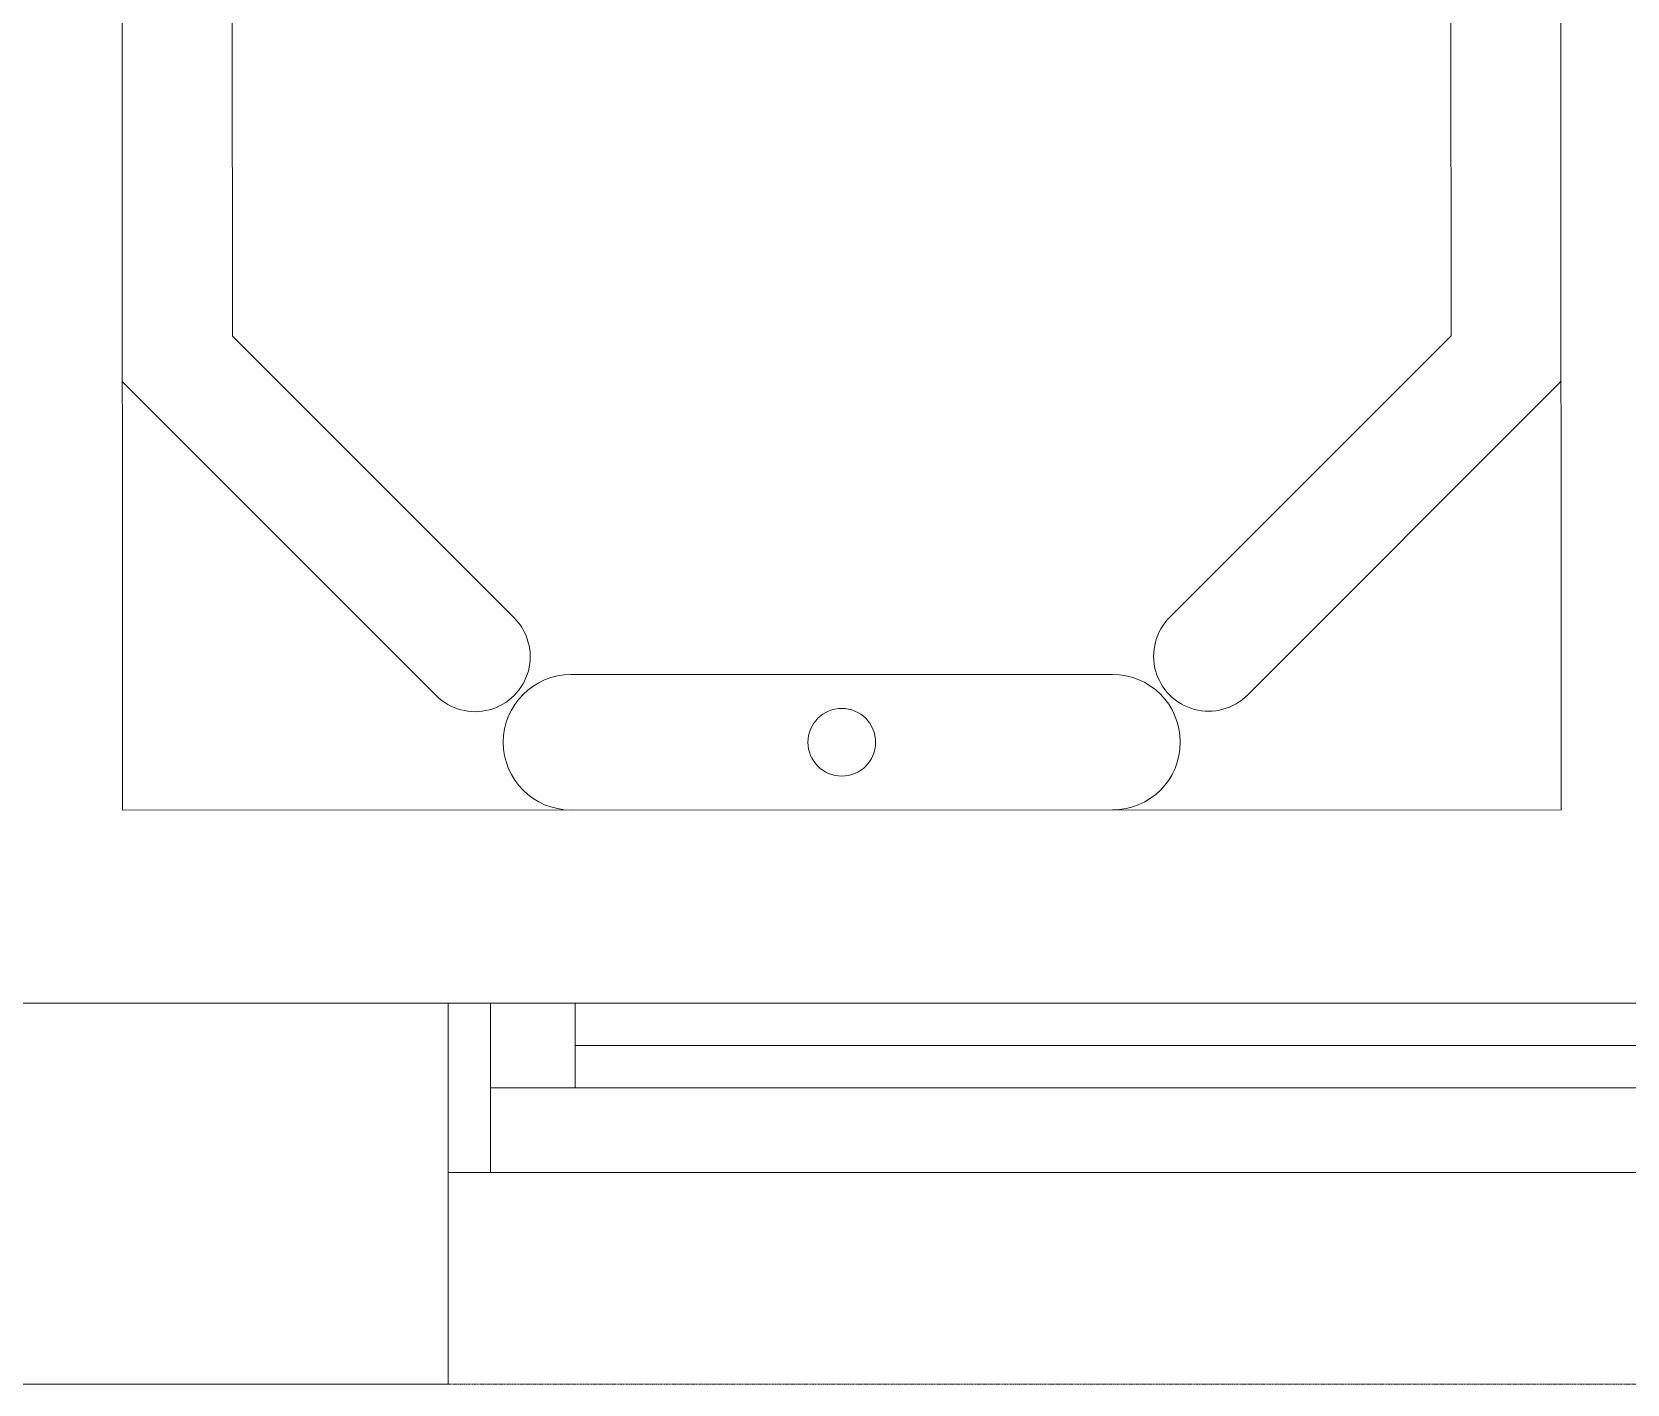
# Model space of a CAD drawing. Header units: millimetres. Extents: x 26027 to 581921, y 7230 to 233891.
# Drawn here: x 492788 to 493730, y 126400 to 127199 of the extents above; entities that cross this region are included whole.
import ezdxf

# ---------------------------------------------------------------- set-up
doc = ezdxf.new("R2010")
doc.units = ezdxf.units.MM
doc.header["$LTSCALE"] = 5
doc.linetypes.add('HIDDEN2', pattern=[0.1875, 0.125, -0.0625])
doc.layers.get('0').update_dxf_attribs({"color": 252})
for name, color, linetype, lineweight in [('Aluminum', 252, 'Continuous', 5), ('Medical Equipment and Furniture', 252, 'Continuous', 0), ('Medical Equipment and Furniture1', 252, 'Continuous', 5), ('Proj', 252, 'HIDDEN2', 5), ('Walls', 252, 'Continuous', 5)]:
    doc.layers.add(name, color=color, linetype=linetype, lineweight=lineweight)

# ---------------------------------------------------------------- blocks, each defined once
blk = doc.blocks.new('*X170')
at = {"color": 0}
for p, q in [((5, 3), (5, 3)), ((5, 3), (5, 3)), ((5, 3), (5, 3)), ((5, 3), (5, 3)), ((5, 3), (5, 3)), ((5, 3), (5, 3)), ((5, 3), (5, 3)), ((5, 3), (5, 3)), ((5, 3), (5, 3)), ((5, 3), (5, 3)), ((5, 3), (5, 3)), ((5, 3), (5, 3)), ((5, 3), (5, 3)), ((5, 3), (5, 3)), ((5, 3), (5, 3)), ((5, 3), (5, 3)), ((5, 3), (5, 3)), ((5, 3), (5, 3)), ((5, 3), (5, 3)), ((5, 3), (5, 3)), ((5, 3), (5, 3)), ((5, 3), (5, 3)), ((5, 3), (5, 3)), ((5, 3), (5, 3)), ((5, 3), (5, 3)), ((5, 3), (5, 3)), ((5, 3), (5, 3)), ((5, 3), (5, 3)), ((5, 3), (5, 3)), ((5, 3), (5, 3)), ((5, 3), (5, 3)), ((5, 3), (5, 3)), ((5, 3), (5, 3)), ((5, 3), (5, 3)), ((5, 3), (5, 3)), ((5, 3), (5, 3)), ((5, 3), (5, 3)), ((5, 3), (5, 3)), ((5, 3), (5, 3)), ((5, 3), (5, 3)), ((5, 3), (5, 3)), ((5, 3), (5, 3)), ((5, 3), (5, 3)), ((5, 3), (5, 3)), ((5, 3), (5, 3)), ((5, 3), (5, 3)), ((5, 3), (5, 3)), ((5, 3), (5, 3)), ((5, 3), (5, 3)), ((5, 3), (5, 3)), ((5, 3), (5, 3)), ((5, 3), (5, 3)), ((5, 3), (5, 3)), ((5, 3), (5, 3)), ((5, 3), (5, 3)), ((5, 3), (5, 3)), ((5, 3), (5, 3)), ((5, 3), (5, 3)), ((5, 3), (5, 3)), ((5, 3), (5, 3)), ((5, 3), (5, 3)), ((5, 3), (5, 3)), ((5, 3), (5, 3)), ((5, 3), (5, 3)), ((5, 3), (5, 3)), ((5, 3), (5, 3)), ((6, 3), (5, 3)), ((5, 3), (5, 3)), ((6, 3), (5, 3)), ((5, 3), (5, 3)), ((6, 3), (5, 3)), ((5, 3), (5, 3)), ((6, 3), (5, 3)), ((5, 3), (5, 3)), ((5, 3), (5, 3)), ((5, 3), (5, 3)), ((5, 3), (5, 3)), ((5, 3), (5, 3)), ((5, 3), (5, 3)), ((5, 3), (5, 3)), ((5, 3), (5, 3)), ((5, 3), (5, 3)), ((5, 3), (5, 3)), ((5, 3), (5, 3)), ((5, 3), (5, 3)), ((5, 3), (5, 3)), ((5, 3), (5, 3)), ((5, 3), (5, 3)), ((5, 3), (5, 3)), ((5, 3), (5, 3)), ((5, 3), (5, 3)), ((5, 3), (5, 3)), ((5, 3), (5, 3)), ((5, 3), (5, 3)), ((5, 3), (5, 3)), ((5, 3), (5, 3)), ((6, 3), (6, 3)), ((6, 3), (6, 3)), ((6, 3), (6, 3)), ((6, 3), (6, 3)), ((6, 3), (6, 3)), ((6, 3), (6, 3)), ((6, 3), (6, 3)), ((6, 3), (6, 3)), ((6, 3), (6, 3)), ((6, 3), (6, 3)), ((6, 3), (6, 3)), ((6, 3), (6, 3)), ((6, 3), (6, 3)), ((6, 3), (6, 3)), ((6, 3), (6, 3)), ((6, 3), (6, 3)), ((6, 3), (6, 3)), ((6, 3), (6, 3)), ((6, 3), (6, 3)), ((6, 3), (6, 3)), ((6, 3), (6, 3)), ((6, 3), (6, 3)), ((6, 3), (6, 3)), ((6, 3), (6, 3)), ((6, 3), (6, 3)), ((6, 3), (6, 3)), ((6, 3), (6, 3)), ((6, 3), (6, 3)), ((6, 3), (6, 3)), ((6, 3), (6, 3)), ((6, 3), (6, 3)), ((6, 3), (6, 3)), ((6, 3), (6, 3)), ((6, 3), (6, 3)), ((6, 3), (6, 3)), ((6, 3), (6, 3)), ((6, 3), (6, 3)), ((6, 3), (6, 3)), ((6, 3), (6, 3)), ((6, 3), (6, 3)), ((6, 3), (6, 3)), ((6, 3), (6, 3)), ((6, 3), (6, 3)), ((6, 3), (6, 3)), ((6, 3), (6, 3)), ((6, 3), (6, 3)), ((6, 3), (6, 3)), ((6, 3), (6, 3)), ((6, 3), (6, 3)), ((6, 3), (6, 3)), ((6, 3), (6, 3)), ((6, 3), (6, 3)), ((6, 3), (6, 3)), ((6, 3), (6, 3)), ((6, 3), (6, 3)), ((6, 3), (6, 3)), ((6, 3), (6, 3)), ((6, 3), (6, 3)), ((6, 3), (6, 3)), ((6, 3), (6, 3)), ((6, 3), (6, 3)), ((6, 3), (6, 3)), ((6, 3), (6, 3)), ((6, 3), (6, 3)), ((6, 3), (6, 3)), ((6, 3), (6, 3)), ((6, 3), (6, 3)), ((6, 3), (6, 3)), ((6, 3), (6, 3)), ((6, 3), (6, 3)), ((6, 3), (6, 3)), ((6, 3), (6, 3)), ((6, 3), (6, 3)), ((6, 3), (6, 3)), ((6, 3), (6, 3)), ((6, 3), (6, 3)), ((6, 3), (6, 3)), ((6, 3), (6, 3)), ((6, 3), (6, 3)), ((6, 3), (6, 3)), ((6, 3), (6, 3)), ((6, 3), (6, 3)), ((6, 3), (6, 3)), ((6, 3), (6, 3)), ((6, 3), (6, 3)), ((6, 3), (6, 3)), ((6, 3), (6, 3)), ((6, 3), (6, 3)), ((6, 3), (6, 3)), ((6, 3), (6, 3)), ((6, 3), (6, 3)), ((6, 3), (6, 3)), ((6, 3), (6, 3)), ((6, 3), (6, 3)), ((6, 3), (6, 3)), ((6, 3), (6, 3)), ((6, 3), (6, 3)), ((6, 3), (6, 3)), ((6, 3), (6, 3)), ((6, 3), (6, 3)), ((6, 3), (6, 3)), ((6, 3), (6, 3)), ((6, 3), (6, 3)), ((6, 3), (6, 3)), ((6, 3), (6, 3)), ((6, 3), (6, 3)), ((6, 3), (6, 3)), ((6, 3), (6, 3)), ((6, 3), (6, 3)), ((6, 3), (6, 3)), ((6, 3), (6, 3)), ((6, 3), (6, 3)), ((6, 3), (6, 3)), ((6, 3), (6, 3)), ((6, 3), (6, 3)), ((6, 3), (6, 3)), ((6, 3), (6, 3)), ((6, 3), (6, 3)), ((6, 3), (6, 3)), ((6, 3), (6, 3)), ((6, 3), (6, 3)), ((6, 3), (6, 3)), ((6, 3), (6, 3)), ((6, 3), (6, 3)), ((6, 3), (6, 3)), ((6, 3), (6, 3)), ((6, 3), (6, 3)), ((6, 3), (6, 3)), ((6, 3), (6, 3)), ((6, 3), (6, 3)), ((6, 3), (6, 3)), ((6, 3), (6, 3)), ((6, 3), (6, 3)), ((6, 3), (6, 3)), ((6, 3), (6, 3)), ((6, 3), (6, 3)), ((6, 3), (6, 3)), ((6, 3), (6, 3)), ((6, 3), (6, 3)), ((6, 3), (6, 3)), ((6, 3), (6, 3)), ((6, 3), (6, 3)), ((6, 3), (6, 3)), ((6, 3), (6, 3)), ((6, 3), (6, 3)), ((6, 3), (6, 3)), ((6, 3), (6, 3)), ((6, 3), (6, 3)), ((6, 3), (6, 3)), ((6, 3), (6, 3)), ((6, 3), (6, 3)), ((6, 3), (6, 3)), ((6, 3), (6, 3)), ((6, 3), (6, 3)), ((6, 3), (6, 3)), ((6, 3), (6, 3)), ((6, 3), (6, 3)), ((6, 3), (6, 3)), ((6, 3), (6, 3)), ((6, 3), (6, 3)), ((6, 3), (6, 3)), ((6, 3), (6, 3)), ((6, 3), (6, 3)), ((6, 3), (6, 3)), ((6, 3), (6, 3)), ((6, 3), (6, 3)), ((6, 3), (6, 3)), ((6, 3), (6, 3)), ((6, 3), (6, 3)), ((6, 3), (6, 3)), ((6, 3), (6, 3)), ((6, 3), (6, 3)), ((6, 3), (6, 3)), ((6, 3), (6, 3)), ((6, 3), (6, 3)), ((6, 3), (6, 3)), ((6, 3), (6, 3)), ((6, 3), (6, 3)), ((6, 3), (6, 3)), ((6, 3), (6, 3)), ((6, 3), (6, 3)), ((6, 3), (6, 3)), ((6, 3), (6, 3)), ((6, 3), (6, 3)), ((6, 3), (6, 3)), ((6, 3), (6, 3)), ((6, 3), (6, 3)), ((6, 3), (6, 3)), ((6, 3), (6, 3)), ((6, 3), (6, 3)), ((6, 3), (6, 3)), ((6, 3), (6, 3)), ((6, 3), (6, 3)), ((6, 3), (6, 3)), ((6, 3), (6, 3)), ((6, 3), (6, 3)), ((6, 3), (6, 3)), ((6, 3), (6, 3)), ((6, 3), (6, 3)), ((6, 3), (6, 3)), ((6, 3), (6, 3)), ((6, 3), (6, 3)), ((6, 3), (6, 3)), ((6, 3), (6, 3)), ((6, 3), (5, 3)), ((6, 3), (5, 3)), ((6, 3), (5, 3)), ((6, 3), (5, 3)), ((6, 3), (5, 3)), ((6, 3), (6, 3)), ((6, 3), (6, 3)), ((6, 3), (6, 3)), ((6, 3), (6, 3)), ((6, 3), (6, 3)), ((6, 3), (6, 3)), ((6, 3), (6, 3)), ((6, 3), (6, 3)), ((6, 3), (6, 3)), ((6, 3), (6, 3)), ((6, 3), (6, 3)), ((6, 3), (6, 3)), ((6, 3), (6, 3)), ((6, 3), (6, 3)), ((6, 3), (6, 3)), ((6, 3), (6, 3)), ((6, 3), (6, 3)), ((6, 3), (6, 3)), ((6, 3), (6, 3)), ((6, 3), (6, 3)), ((6, 3), (6, 3)), ((6, 3), (6, 3)), ((6, 3), (6, 3)), ((6, 3), (6, 3)), ((6, 3), (6, 3)), ((6, 3), (6, 3)), ((6, 3), (6, 3)), ((6, 3), (6, 3)), ((6, 3), (6, 3)), ((6, 3), (6, 3)), ((6, 3), (6, 3)), ((6, 3), (6, 3)), ((6, 3), (6, 3)), ((6, 3), (6, 3)), ((6, 3), (6, 3)), ((6, 3), (6, 3)), ((6, 3), (6, 3)), ((6, 3), (6, 3)), ((6, 3), (6, 3)), ((6, 3), (6, 3)), ((6, 3), (6, 3)), ((6, 3), (6, 3)), ((6, 3), (6, 3)), ((6, 3), (6, 3)), ((6, 3), (6, 3)), ((6, 3), (6, 3)), ((6, 3), (6, 3)), ((6, 3), (6, 3)), ((6, 3), (6, 3)), ((6, 3), (6, 3)), ((6, 3), (6, 3)), ((6, 3), (6, 3)), ((6, 3), (6, 3)), ((6, 3), (6, 3)), ((6, 3), (6, 3)), ((6, 3), (6, 3)), ((6, 3), (6, 3)), ((6, 3), (6, 3)), ((6, 3), (6, 3)), ((6, 3), (6, 3)), ((6, 3), (6, 3)), ((6, 3), (6, 3)), ((6, 3), (6, 3)), ((6, 3), (6, 3)), ((6, 3), (6, 3)), ((6, 3), (6, 3)), ((6, 3), (6, 3)), ((6, 3), (6, 3)), ((6, 3), (6, 3)), ((6, 3), (6, 3)), ((6, 3), (6, 3)), ((6, 3), (6, 3)), ((6, 3), (6, 3)), ((6, 3), (6, 3)), ((6, 3), (6, 3)), ((6, 3), (6, 3)), ((6, 3), (6, 3)), ((6, 3), (6, 3)), ((6, 3), (6, 3)), ((6, 3), (6, 3)), ((6, 3), (6, 3)), ((6, 3), (6, 3)), ((6, 3), (6, 3)), ((6, 3), (6, 3)), ((6, 3), (6, 3)), ((6, 3), (6, 3)), ((6, 3), (6, 3)), ((6, 3), (6, 3)), ((6, 3), (6, 3)), ((6, 3), (6, 3)), ((6, 3), (6, 3)), ((6, 3), (6, 3)), ((6, 3), (6, 3)), ((6, 3), (6, 3)), ((6, 3), (6, 3)), ((6, 3), (6, 3)), ((6, 3), (6, 3)), ((6, 3), (6, 3)), ((6, 3), (6, 3)), ((6, 3), (6, 3)), ((6, 3), (6, 3)), ((6, 3), (6, 3)), ((6, 3), (6, 3)), ((6, 3), (6, 3)), ((6, 3), (6, 3)), ((6, 3), (6, 3)), ((6, 3), (6, 3)), ((6, 3), (6, 3)), ((6, 3), (6, 3)), ((6, 3), (6, 3)), ((6, 3), (6, 3)), ((6, 3), (6, 3)), ((6, 3), (6, 3)), ((6, 3), (6, 3)), ((6, 3), (6, 3)), ((6, 3), (6, 3)), ((6, 3), (6, 3)), ((6, 3), (6, 3)), ((6, 3), (6, 3)), ((6, 3), (6, 3)), ((6, 3), (6, 3)), ((6, 3), (6, 3)), ((6, 3), (6, 3)), ((6, 3), (6, 3)), ((6, 3), (6, 3)), ((6, 3), (6, 3)), ((6, 3), (6, 3)), ((6, 3), (6, 3)), ((6, 3), (6, 3)), ((6, 3), (6, 3)), ((6, 3), (6, 3)), ((6, 3), (6, 3)), ((6, 3), (6, 3)), ((6, 3), (6, 3)), ((6, 3), (6, 3)), ((6, 3), (6, 3)), ((6, 3), (6, 3)), ((6, 3), (6, 3)), ((6, 3), (6, 3)), ((6, 3), (6, 3)), ((6, 3), (6, 3)), ((6, 3), (6, 3)), ((6, 3), (6, 3)), ((6, 3), (6, 3)), ((6, 3), (6, 3)), ((6, 3), (6, 3)), ((6, 3), (6, 3)), ((6, 3), (6, 3)), ((6, 3), (6, 3)), ((6, 3), (6, 3)), ((6, 3), (6, 3)), ((6, 3), (6, 3)), ((6, 3), (6, 3)), ((6, 3), (6, 3)), ((6, 3), (6, 3)), ((6, 3), (6, 3)), ((6, 3), (6, 3)), ((6, 3), (6, 3)), ((6, 3), (6, 3)), ((6, 3), (6, 3)), ((6, 3), (6, 3)), ((6, 3), (6, 3)), ((6, 3), (6, 3)), ((6, 3), (6, 3)), ((6, 3), (6, 3)), ((6, 3), (6, 3)), ((6, 3), (6, 3)), ((6, 3), (6, 3)), ((6, 3), (6, 3)), ((6, 3), (6, 3)), ((6, 3), (6, 3)), ((6, 3), (6, 3)), ((6, 3), (6, 3)), ((6, 3), (6, 3)), ((6, 3), (6, 3)), ((6, 3), (6, 3)), ((6, 3), (6, 3)), ((6, 3), (6, 3)), ((6, 3), (6, 3)), ((6, 3), (6, 3)), ((6, 3), (6, 3)), ((6, 3), (6, 3)), ((6, 3), (6, 3)), ((6, 3), (6, 3)), ((6, 3), (6, 3)), ((6, 3), (6, 3)), ((6, 3), (6, 3)), ((6, 3), (6, 3)), ((6, 3), (6, 3)), ((6, 3), (6, 3)), ((6, 3), (6, 3)), ((6, 3), (6, 3)), ((6, 3), (6, 3)), ((6, 3), (6, 3)), ((6, 3), (6, 3)), ((6, 3), (6, 3)), ((6, 3), (6, 3)), ((6, 3), (6, 3)), ((6, 3), (6, 3)), ((6, 3), (6, 3)), ((6, 3), (6, 3)), ((6, 3), (6, 3)), ((6, 3), (6, 3)), ((6, 3), (6, 3)), ((6, 3), (6, 3)), ((6, 3), (6, 3)), ((6, 3), (6, 3)), ((6, 3), (6, 3)), ((6, 3), (6, 3)), ((6, 3), (6, 3)), ((6, 3), (6, 3)), ((6, 3), (6, 3)), ((6, 3), (6, 3)), ((6, 3), (6, 3)), ((6, 3), (6, 3)), ((6, 3), (6, 3)), ((6, 3), (6, 3)), ((6, 3), (6, 3)), ((6, 3), (6, 3)), ((6, 3), (6, 3)), ((6, 3), (6, 3)), ((6, 3), (6, 3)), ((6, 3), (6, 3)), ((6, 3), (6, 3)), ((6, 3), (6, 3)), ((6, 3), (6, 3)), ((6, 3), (6, 3)), ((6, 3), (6, 3)), ((6, 3), (6, 3)), ((6, 3), (6, 3)), ((6, 3), (6, 3)), ((6, 3), (6, 3)), ((6, 3), (6, 3)), ((6, 3), (6, 3)), ((6, 3), (6, 3)), ((6, 3), (6, 3)), ((6, 3), (6, 3)), ((6, 3), (6, 3)), ((6, 3), (6, 3)), ((6, 3), (6, 3)), ((6, 3), (6, 3)), ((6, 3), (6, 3)), ((6, 3), (6, 3)), ((6, 3), (6, 3)), ((6, 3), (6, 3)), ((6, 3), (6, 3)), ((6, 3), (6, 3)), ((6, 3), (6, 3)), ((6, 3), (6, 3)), ((6, 3), (6, 3)), ((6, 3), (6, 3)), ((6, 3), (6, 3)), ((6, 3), (6, 3)), ((6, 3), (6, 3)), ((6, 3), (6, 3)), ((6, 3), (6, 3)), ((6, 3), (6, 3)), ((6, 3), (6, 3)), ((6, 3), (6, 3)), ((6, 3), (6, 3)), ((6, 3), (6, 3)), ((6, 3), (6, 3)), ((6, 3), (6, 3)), ((6, 3), (6, 3)), ((6, 3), (6, 3)), ((6, 3), (6, 3)), ((6, 3), (6, 3)), ((6, 3), (6, 3)), ((6, 3), (6, 3)), ((6, 3), (6, 3)), ((6, 3), (6, 3)), ((6, 3), (6, 3)), ((6, 3), (6, 3)), ((6, 3), (6, 3)), ((6, 3), (6, 3)), ((6, 3), (6, 3)), ((6, 3), (6, 3)), ((6, 3), (6, 3)), ((6, 3), (6, 3)), ((6, 3), (6, 3)), ((6, 3), (6, 3)), ((6, 3), (6, 3)), ((6, 3), (6, 3)), ((6, 3), (6, 3)), ((6, 3), (6, 3)), ((6, 3), (6, 3)), ((6, 3), (6, 3)), ((6, 3), (6, 3)), ((6, 3), (6, 3)), ((6, 3), (6, 3)), ((6, 3), (6, 3)), ((6, 3), (6, 3)), ((6, 3), (6, 3)), ((6, 3), (6, 3)), ((6, 3), (6, 3)), ((6, 3), (6, 3)), ((6, 3), (6, 3)), ((6, 3), (6, 3)), ((6, 3), (6, 3)), ((6, 3), (6, 3)), ((6, 3), (6, 3)), ((6, 3), (6, 3)), ((6, 3), (6, 3)), ((6, 3), (6, 3)), ((6, 3), (6, 3)), ((6, 3), (6, 3)), ((6, 3), (6, 3)), ((6, 3), (6, 3)), ((6, 3), (6, 3)), ((6, 3), (6, 3)), ((6, 3), (6, 3)), ((6, 3), (6, 3)), ((6, 3), (6, 3)), ((6, 3), (6, 3)), ((6, 3), (6, 3)), ((6, 3), (6, 3)), ((6, 3), (6, 3))]:
    blk.add_line(p, q, dxfattribs=at)
blk = doc.blocks.new('*X171')
at = {"color": 0}
for p, q in [((13, 1), (13, 1)), ((13, 1), (13, 1)), ((13, 1), (13, 1)), ((13, 1), (13, 1)), ((13, 1), (13, 1)), ((13, 1), (13, 1)), ((13, 1), (13, 1)), ((13, 1), (13, 1)), ((13, 1), (13, 1)), ((13, 1), (13, 1)), ((13, 1), (13, 1)), ((13, 1), (13, 1)), ((13, 1), (13, 1)), ((13, 1), (13, 1)), ((13, 1), (13, 1)), ((13, 1), (14, 1)), ((13, 1), (14, 1)), ((13, 1), (14, 1)), ((13, 1), (13, 1)), ((13, 1), (13, 1)), ((13, 1), (13, 1)), ((13, 1), (13, 1)), ((13, 1), (13, 1)), ((13, 1), (13, 1)), ((13, 1), (13, 1)), ((13, 1), (13, 1)), ((13, 1), (13, 1)), ((13, 1), (13, 1)), ((13, 1), (13, 1)), ((13, 1), (13, 1)), ((13, 1), (13, 1)), ((13, 1), (13, 1)), ((13, 1), (13, 1)), ((13, 1), (13, 1)), ((13, 1), (13, 1)), ((13, 1), (13, 1)), ((13, 1), (13, 1)), ((13, 1), (13, 1)), ((13, 1), (13, 1)), ((13, 1), (13, 1)), ((13, 1), (13, 1)), ((13, 1), (13, 1)), ((13, 1), (13, 1)), ((13, 1), (13, 1)), ((13, 1), (13, 1)), ((13, 1), (13, 1)), ((13, 1), (13, 1)), ((13, 1), (13, 1)), ((13, 1), (13, 1)), ((13, 1), (13, 1)), ((13, 1), (13, 1)), ((13, 1), (13, 1)), ((13, 1), (13, 1)), ((13, 1), (13, 1)), ((13, 1), (13, 1)), ((13, 1), (13, 1)), ((13, 1), (13, 1)), ((13, 1), (13, 1)), ((13, 1), (13, 1)), ((13, 1), (13, 1)), ((13, 1), (13, 1)), ((13, 1), (13, 1)), ((13, 1), (13, 1)), ((13, 1), (13, 1)), ((13, 1), (13, 1)), ((13, 1), (13, 1)), ((13, 1), (13, 1)), ((13, 1), (13, 1)), ((13, 1), (13, 1)), ((13, 1), (13, 1)), ((13, 1), (13, 1)), ((13, 1), (13, 1)), ((13, 1), (13, 1)), ((13, 1), (13, 1)), ((13, 1), (13, 1)), ((13, 1), (13, 1)), ((13, 1), (13, 1)), ((13, 1), (13, 1)), ((13, 1), (13, 1)), ((13, 1), (13, 1)), ((13, 1), (13, 1)), ((13, 1), (13, 1)), ((13, 1), (13, 1)), ((13, 1), (13, 1)), ((13, 1), (13, 1)), ((13, 1), (13, 1)), ((13, 1), (13, 1)), ((13, 1), (13, 1)), ((13, 1), (13, 1)), ((13, 1), (13, 1)), ((13, 1), (13, 1)), ((13, 1), (13, 1)), ((13, 1), (13, 1)), ((13, 1), (13, 1)), ((13, 1), (13, 1)), ((13, 1), (13, 1)), ((13, 1), (13, 1)), ((13, 1), (13, 1)), ((13, 1), (13, 1)), ((13, 1), (13, 1)), ((13, 1), (13, 1)), ((13, 1), (13, 1)), ((13, 1), (13, 1)), ((13, 1), (13, 1)), ((13, 1), (13, 1)), ((13, 1), (13, 1)), ((13, 1), (13, 1)), ((13, 1), (13, 1)), ((13, 1), (13, 1)), ((13, 1), (13, 1)), ((13, 1), (13, 1)), ((13, 1), (13, 1)), ((13, 1), (13, 1)), ((13, 1), (13, 1)), ((13, 1), (13, 1)), ((13, 1), (13, 1)), ((13, 1), (13, 1)), ((13, 1), (13, 1)), ((13, 1), (13, 1)), ((13, 1), (13, 1)), ((13, 1), (13, 1)), ((13, 1), (13, 1)), ((13, 1), (13, 1)), ((13, 1), (14, 1)), ((13, 0), (13, 0)), ((13, 0), (13, 0)), ((13, 0), (13, 0)), ((13, 0), (13, 0)), ((13, 0), (13, 0)), ((13, 0), (13, 0)), ((13, 0), (13, 0)), ((13, 0), (13, 0)), ((13, 0), (13, 0)), ((13, 0), (13, 0)), ((13, 0), (13, 0)), ((13, 0), (13, 0)), ((13, 0), (13, 0)), ((13, 0), (13, 0)), ((13, 0), (13, 0)), ((13, 0), (13, 0)), ((13, 0), (13, 0)), ((13, 0), (13, 0)), ((13, 0), (13, 0)), ((13, 0), (13, 0)), ((13, 0), (13, 0)), ((13, 0), (13, 0)), ((13, 0), (13, 0)), ((13, 0), (13, 0)), ((13, 0), (13, 0)), ((13, 0), (13, 0)), ((13, 0), (13, 0)), ((13, 0), (13, 0)), ((13, 0), (13, 0)), ((13, 0), (13, 0)), ((13, 0), (13, 0)), ((13, 0), (13, 0)), ((13, 0), (13, 0)), ((13, 0), (13, 0)), ((13, 0), (13, 0)), ((13, 0), (13, 0)), ((13, 0), (13, 0)), ((13, 0), (13, 0)), ((13, 0), (13, 0)), ((13, 0), (13, 0)), ((13, 0), (13, 0)), ((13, 0), (13, 0)), ((13, 0), (13, 0)), ((13, 0), (13, 0)), ((13, 0), (13, 0)), ((13, 0), (13, 0)), ((13, 0), (13, 0)), ((13, 0), (13, 0)), ((13, 0), (14, 0)), ((13, 0), (14, 0)), ((13, 0), (13, 0)), ((13, 0), (14, 0)), ((14, 1), (14, 1)), ((14, 1), (14, 1)), ((14, 1), (14, 1)), ((14, 1), (14, 1)), ((14, 1), (14, 1)), ((14, 1), (14, 1)), ((14, 1), (14, 1)), ((14, 1), (14, 1)), ((14, 1), (14, 1)), ((14, 1), (14, 1)), ((14, 1), (14, 1)), ((14, 1), (14, 1)), ((14, 1), (14, 1)), ((14, 1), (14, 1)), ((14, 1), (14, 1)), ((14, 1), (14, 1)), ((14, 1), (14, 1)), ((14, 1), (14, 1)), ((14, 1), (14, 1)), ((14, 1), (14, 1)), ((14, 1), (14, 1)), ((14, 1), (14, 1)), ((14, 1), (14, 1)), ((14, 1), (14, 1)), ((14, 1), (14, 1)), ((14, 1), (14, 1)), ((14, 1), (14, 1)), ((14, 1), (14, 1)), ((14, 1), (14, 1)), ((14, 1), (14, 1)), ((14, 1), (14, 1)), ((14, 1), (14, 1)), ((14, 1), (14, 1)), ((14, 1), (14, 1)), ((14, 1), (14, 1)), ((14, 1), (14, 1)), ((14, 1), (14, 1)), ((14, 1), (14, 1)), ((14, 1), (14, 1)), ((14, 1), (14, 1)), ((14, 1), (14, 1)), ((14, 1), (14, 1)), ((14, 1), (14, 1)), ((14, 1), (14, 1)), ((14, 1), (14, 1)), ((14, 1), (14, 1)), ((14, 1), (14, 1)), ((14, 1), (14, 1)), ((14, 1), (14, 1)), ((14, 1), (14, 1)), ((14, 1), (14, 1)), ((14, 1), (14, 1)), ((14, 1), (14, 1)), ((14, 1), (14, 1)), ((14, 1), (14, 1)), ((14, 1), (14, 1)), ((14, 1), (14, 1)), ((14, 1), (14, 1)), ((14, 1), (14, 1)), ((14, 1), (14, 1)), ((14, 1), (14, 1)), ((14, 1), (14, 1)), ((14, 1), (14, 1)), ((14, 1), (14, 1)), ((14, 1), (14, 1)), ((14, 1), (14, 1)), ((14, 1), (14, 1)), ((14, 1), (14, 1)), ((14, 1), (14, 1)), ((14, 1), (14, 1)), ((14, 1), (14, 1)), ((14, 1), (14, 1)), ((14, 1), (14, 1)), ((14, 1), (14, 1)), ((14, 1), (14, 1)), ((14, 1), (14, 1)), ((14, 1), (14, 1)), ((14, 1), (14, 1)), ((14, 1), (14, 1)), ((14, 1), (14, 1)), ((14, 1), (14, 1)), ((14, 1), (14, 1)), ((14, 1), (14, 1)), ((14, 1), (14, 1)), ((14, 1), (14, 1)), ((14, 1), (14, 1)), ((14, 1), (14, 1)), ((14, 1), (14, 1)), ((14, 1), (14, 1)), ((14, 1), (14, 1)), ((14, 1), (14, 1)), ((14, 1), (14, 1)), ((14, 1), (14, 1)), ((14, 1), (14, 1)), ((14, 0), (14, 0)), ((14, 0), (14, 0)), ((14, 0), (14, 0)), ((14, 0), (14, 0)), ((14, 0), (14, 0)), ((14, 0), (14, 0)), ((14, 0), (14, 0)), ((14, 0), (14, 0)), ((14, 0), (14, 0)), ((14, 0), (14, 0)), ((14, 0), (14, 0)), ((14, 0), (14, 0)), ((14, 0), (14, 0)), ((14, 0), (14, 0)), ((14, 0), (14, 0)), ((14, 0), (14, 0)), ((14, 0), (14, 0)), ((14, 0), (14, 0)), ((14, 0), (14, 0)), ((14, 0), (14, 0)), ((14, 0), (14, 0)), ((14, 0), (14, 0)), ((14, 0), (14, 0)), ((14, 0), (14, 0)), ((14, 0), (14, 0)), ((14, 0), (14, 0)), ((14, 0), (14, 0)), ((14, 0), (14, 0)), ((14, 0), (14, 0)), ((14, 0), (14, 0)), ((14, 0), (14, 0)), ((14, 0), (14, 0)), ((14, 0), (14, 0)), ((14, 0), (14, 0)), ((14, 0), (14, 0)), ((14, 0), (14, 0)), ((14, 0), (14, 0)), ((14, 0), (14, 0)), ((14, 0), (14, 0)), ((14, 0), (14, 0)), ((14, 0), (14, 0)), ((14, 0), (14, 0)), ((14, 0), (14, 0)), ((14, 0), (14, 0)), ((14, 0), (14, 0)), ((14, 0), (14, 0)), ((14, 0), (14, 0)), ((14, 0), (14, 0)), ((13, 0), (13, 0)), ((13, 0), (14, 0)), ((13, 0), (13, 0)), ((13, 0), (14, 0)), ((13, 0), (13, 0)), ((13, 0), (14, 0)), ((13, 0), (13, 0)), ((13, 0), (13, 0)), ((13, 0), (13, 0)), ((13, 0), (13, 0)), ((13, 0), (14, 0)), ((13, 0), (13, 0)), ((13, 0), (14, 0)), ((13, 0), (13, 0)), ((13, 0), (14, 0)), ((13, 0), (13, 0)), ((13, 0), (14, 0)), ((13, 0), (13, 0)), ((13, 0), (14, 0)), ((13, 0), (13, 0)), ((13, 0), (14, 0)), ((13, 0), (13, 0)), ((13, 0), (14, 0)), ((13, 0), (13, 0)), ((13, 0), (13, 0)), ((13, 0), (13, 0)), ((13, 0), (14, 0)), ((13, 0), (13, 0)), ((13, 0), (14, 0)), ((13, 0), (13, 0)), ((13, 0), (14, 0)), ((13, 0), (13, 0)), ((13, 0), (14, 0)), ((13, 0), (13, 0)), ((13, 0), (13, 0)), ((13, 0), (13, 0)), ((13, 0), (13, 0)), ((13, 0), (13, 0)), ((13, 0), (13, 0)), ((13, 0), (13, 0)), ((13, 0), (13, 0)), ((13, 0), (13, 0)), ((13, 0), (13, 0)), ((13, 0), (13, 0)), ((13, 0), (13, 0)), ((13, 0), (13, 0)), ((13, 0), (13, 0)), ((13, 0), (13, 0)), ((13, 0), (13, 0)), ((13, 0), (13, 0)), ((13, 0), (13, 0)), ((13, 0), (13, 0)), ((13, 0), (13, 0)), ((13, 0), (13, 0)), ((13, 0), (13, 0)), ((13, 0), (13, 0)), ((13, 0), (13, 0)), ((13, 0), (13, 0)), ((13, 0), (13, 0)), ((13, 0), (13, 0)), ((13, 0), (13, 0)), ((13, 0), (13, 0)), ((13, 0), (13, 0)), ((13, 0), (13, 0)), ((13, -1), (13, -1)), ((13, -1), (13, -1)), ((13, -1), (13, -1)), ((13, -1), (13, -1)), ((13, -1), (13, -1)), ((13, -1), (14, -1)), ((13, -1), (13, -1)), ((14, 0), (14, 0)), ((14, 0), (14, 0)), ((14, 0), (14, 0)), ((14, 0), (14, 0)), ((14, 0), (14, 0)), ((14, 0), (14, 0)), ((14, 0), (14, 0)), ((14, 0), (14, 0)), ((14, 0), (14, 0)), ((14, 0), (14, 0)), ((14, 0), (14, 0)), ((14, 0), (14, 0)), ((14, 0), (14, 0)), ((14, 0), (14, 0)), ((14, 0), (14, 0)), ((13, 0), (14, 0)), ((14, 0), (14, 0)), ((14, 0), (14, 0)), ((14, 0), (14, 0)), ((14, 0), (14, 0)), ((14, 0), (14, 0)), ((14, 0), (14, 0)), ((14, 0), (14, 0)), ((14, 0), (14, 0)), ((14, 0), (14, 0)), ((14, 0), (14, 0)), ((14, 0), (14, 0)), ((14, 0), (14, 0)), ((14, 0), (14, 0)), ((14, 0), (14, 0)), ((14, 0), (14, 0)), ((14, 0), (14, 0)), ((14, 0), (14, 0)), ((14, 0), (14, 0)), ((14, 0), (14, 0)), ((14, 0), (14, 0)), ((14, 0), (14, 0)), ((14, 0), (14, 0)), ((14, 0), (14, 0)), ((14, 0), (14, 0)), ((14, 0), (14, 0)), ((14, 0), (14, 0)), ((14, 0), (14, 0)), ((14, 0), (14, 0)), ((14, 0), (14, 0)), ((14, 0), (14, 0)), ((14, 0), (14, 0)), ((14, 0), (14, 0)), ((14, 0), (14, 0)), ((14, 0), (14, 0)), ((14, -1), (14, -1)), ((14, -1), (14, -1)), ((14, -1), (14, -1)), ((14, -1), (14, -1)), ((14, -1), (14, -1))]:
    blk.add_line(p, q, dxfattribs=at)
blk = doc.blocks.new('HF16786E-P')
at = {"layer": 'Medical Equipment and Furniture1'}
for p, q in [((0, 0.425), (-2.14, 0.425)), ((-0.25308, 0.425), (-0.06779, 0.23971)), ((0, -0.425), (0, 0.425)), ((-0.28, 0.36), (-1.86, 0.36)), ((-0.28, 0.36), (-0.11375, 0.19375)), ((-0.08, -0.16), (-0.08, 0.16)), ((-0.1136, -0.1936), (-0.28, -0.36)), ((-0.06763, -0.23956), (-0.25308, -0.425)), ((-1.86, -0.36), (-0.28, -0.36)), ((-2.14, -0.425), (0, -0.425))]:
    blk.add_line(p, q, dxfattribs=at)
for points in [[(0, 0.425), (0, 0.425), (0, 0.425), (0, 0.425), (0, 0.425), (0, 0.425), (0, 0.425), (0, 0.425), (0, 0.425), (0, 0.425), (0, 0.425), (0, 0.425), (0, 0.425), (0, 0.425), (0, 0.425), (0, 0.425), (0, 0.425), (0, 0.425), (0, 0.425), (0, 0.425), (0, 0.425), (0, 0.425), (0, 0.425), (0, 0.425), (0, 0.425), (0, 0.425), (0, 0.425), (0, 0.425), (0, 0.425), (0, 0.425), (0, 0.425), (0, 0.425), (0, 0.425), (0, 0.425), (0, 0.425), (0, 0.425), (0, 0.425), (0, 0.425), (0, 0.425), (0, 0.425), (0, 0.425), (0, 0.425), (0, 0.425), (0, 0.425), (0, 0.425), (0, 0.425), (0, 0.425), (0, 0.425), (0, 0.425), (0, 0.425), (0, 0.425), (0, 0.425), (0, 0.425), (0, 0.425), (0, 0.425), (0, 0.425), (0, 0.425), (0, 0.425), (0, 0.425), (0, 0.425), (0, 0.425), (0, 0.425), (0, 0.425), (0, 0.425), (0, 0.425), (0, 0.425), (0, 0.425), (0, 0.425), (0, 0.425), (0, 0.425), (0, 0.425), (0, 0.425), (0, 0.425), (0, 0.425), (0, 0.425), (0, 0.425), (0, 0.425), (0, 0.425), (0, 0.425), (0, 0.425), (0, 0.425), (0, 0.425), (0, 0.425), (0, 0.425), (0, 0.425), (0, 0.425), (0, 0.425), (0, 0.425), (0, 0.425), (0, 0.425), (0, 0.425), (0, 0.425), (0, 0.425), (0, 0.425), (0, 0.425), (0, 0.425), (0, 0.425), (0, 0.425), (0, 0.425), (0, 0.425), (0, 0.425), (0, 0.425), (0, 0.425), (0, 0.425), (0, 0.425), (0, 0.425), (0, 0.425), (0, 0.425), (0, 0.425), (0, 0.425), (0, 0.425), (0, 0.425), (0, 0.425), (0, 0.425), (0, 0.425), (0, 0.425), (0, 0.425), (0, 0.425), (0, 0.425), (0, 0.425), (0, 0.425), (0, 0.425), (0, 0.425), (0, 0.425), (0, 0.425), (0, 0.425), (0, 0.425), (0, 0.425), (0, 0.425), (0, 0.425), (0, 0.425), (0, 0.425), (0, 0.425), (0, 0.425), (0, 0.425), (0, 0.425), (0, 0.425), (0, 0.425), (0, 0.425), (0, 0.425), (0, 0.425), (0, 0.425), (0, 0.425), (0, 0.425), (0, 0.425), (0, 0.425), (0, 0.425), (0, 0.425), (0, 0.425), (0, 0.425), (0, 0.425), (0, 0.425), (0, 0.425), (0, 0.425), (0, 0.425), (0, 0.425), (0, 0.425), (0, 0.425), (0, 0.425), (0, 0.425), (0, 0.425), (0, 0.425), (0, 0.425), (0, 0.425), (0, 0.425), (0, 0.425), (0, 0.425), (0, 0.425), (0, 0.425), (0, 0.425), (0, 0.425), (0, 0.425), (0, 0.425), (0, 0.425), (0, 0.425), (0, 0.425), (0, 0.425), (0, 0.425), (0, 0.425), (0, 0.425), (0, 0.425), (0, 0.425), (0, 0.425), (0, 0.425), (0, 0.425), (0, 0.425), (0, 0.425), (0, 0.425), (0, 0.425), (0, 0.425), (0, 0.425), (0, 0.425), (0, 0.425), (0, 0.425), (0, 0.425), (0, 0.425), (0, 0.425), (0, 0.425), (0, 0.425), (0, 0.425), (0, 0.425), (0, 0.425), (0, 0.425), (0, 0.425), (0, 0.425), (0, 0.425), (0, 0.425), (0, 0.425), (0, 0.425), (0, 0.425), (0, 0.425), (0, 0.425), (0, 0.425), (0, 0.425), (0, 0.425), (0, 0.425), (0, 0.425), (0, 0.425), (0, 0.425)], [(0, 0.425), (0, 0.425), (0, 0.425), (0, 0.425), (0, 0.425), (0, 0.425), (0, 0.425), (0, 0.425), (0, 0.425), (0, 0.425), (0, 0.425), (0, 0.425), (0, 0.425), (0, 0.425), (0, 0.425), (0, 0.425), (0, 0.425), (0, 0.425), (0, 0.425), (0, 0.425), (0, 0.425), (0, 0.425), (0, 0.425), (0, 0.425), (0, 0.425), (0, 0.425), (0, 0.425), (0, 0.425), (0, 0.425), (0, 0.425), (0, 0.425), (0, 0.425), (0, 0.425), (0, 0.425), (0, 0.425), (0, 0.425), (0, 0.425), (0, 0.425), (0, 0.425), (0, 0.425), (0, 0.425), (0, 0.425), (0, 0.425), (0, 0.425), (0, 0.425), (0, 0.425), (0, 0.425), (0, 0.425), (0, 0.425), (0, 0.425), (0, 0.425), (0, 0.425), (0, 0.425), (0, 0.425), (0, 0.425), (0, 0.425), (0, 0.425), (0, 0.425), (0, 0.425), (0, 0.425), (0, 0.425), (0, 0.425), (0, 0.425), (0, 0.425), (0, 0.425), (0, 0.425), (0, 0.425), (0, 0.425), (0, 0.425), (0, 0.425), (0, 0.425), (0, 0.425), (0, 0.425), (0, 0.425), (0, 0.425), (0, 0.425), (0, 0.425), (0, 0.425), (0, 0.425), (0, 0.425), (0, 0.425), (0, 0.425), (0, 0.425), (0, 0.425), (0, 0.425), (0, 0.425), (0, 0.425), (0, 0.425), (0, 0.425), (0, 0.425), (0, 0.425), (0, 0.425), (0, 0.425), (0, 0.425), (0, 0.425), (0, 0.425), (0, 0.425), (0, 0.425), (0, 0.425), (0, 0.425), (0, 0.425), (0, 0.425), (0, 0.425), (0, 0.425), (0, 0.425), (0, 0.425), (0, 0.425), (0, 0.425), (0, 0.425), (0, 0.425), (0, 0.425), (0, 0.425), (0, 0.425), (0, 0.425), (0, 0.425), (0, 0.425), (0, 0.425), (0, 0.425), (0, 0.425), (0, 0.425), (0, 0.425), (0, 0.425), (0, 0.425), (0, 0.425), (0, 0.425), (0, 0.425), (0, 0.425), (0, 0.425), (0, 0.425), (0, 0.425), (0, 0.425), (0, 0.425), (0, 0.425), (0, 0.425), (0, 0.425), (0, 0.425), (0, 0.425), (0, 0.425), (0, 0.425), (0, 0.425), (0, 0.425), (0, 0.425), (0, 0.425), (0, 0.425), (0, 0.425), (0, 0.425), (0, 0.425), (0, 0.425), (0, 0.425), (0, 0.425), (0, 0.425), (0, 0.425), (0, 0.425), (0, 0.425), (0, 0.425), (0, 0.425), (0, 0.425), (0, 0.425), (0, 0.425), (0, 0.425), (0, 0.425), (0, 0.425), (0, 0.425), (0, 0.425), (0, 0.425), (0, 0.425), (0, 0.425), (0, 0.425), (0, 0.425), (0, 0.425), (0, 0.425), (0, 0.425), (0, 0.425), (0, 0.425), (0, 0.425), (0, 0.425), (0, 0.425), (0, 0.425), (0, 0.425), (0, 0.425), (0, 0.425), (0, 0.425), (0, 0.425), (0, 0.425), (0, 0.425), (0, 0.425), (0, 0.425), (0, 0.425), (0, 0.425), (0, 0.425), (0, 0.425), (0, 0.425), (0, 0.425), (0, 0.425), (0, 0.425), (0, 0.425), (0, 0.425), (0, 0.425), (0, 0.425), (0, 0.425), (0, 0.425), (0, 0.425), (0, 0.425), (0, 0.425), (0, 0.425), (0, 0.425), (0, 0.425), (0, 0.425), (0, 0.425), (0, 0.425), (0, 0.425), (0, 0.425), (0, 0.425), (0, 0.425)], [(0, 0.425), (0, 0.425), (0, 0.425), (0, 0.425), (0, 0.425), (0, 0.425), (0, 0.425), (0, 0.425), (0, 0.425), (0, 0.425), (0, 0.425), (0, 0.425), (0, 0.425), (0, 0.425), (0, 0.425), (0, 0.425), (0, 0.425), (0, 0.425), (0, 0.425), (0, 0.425), (0, 0.425), (0, 0.425), (0, 0.425), (0, 0.425), (0, 0.425), (0, 0.425), (0, 0.425), (0, 0.425), (0, 0.425), (0, 0.425), (0, 0.425), (0, 0.425), (0, 0.425), (0, 0.425), (0, 0.425), (0, 0.425), (0, 0.425), (0, 0.425), (0, 0.425), (0, 0.425), (0, 0.425), (0, 0.425), (0, 0.425), (0, 0.425), (0, 0.425), (0, 0.425), (0, 0.425), (0, 0.425), (0, 0.425), (0, 0.425), (0, 0.425), (0, 0.425), (0, 0.425), (0, 0.425), (0, 0.425), (0, 0.425), (0, 0.425), (0, 0.425), (0, 0.425), (0, 0.425), (0, 0.425), (0, 0.425), (0, 0.425), (0, 0.425), (0, 0.425), (0, 0.425), (0, 0.425), (0, 0.425), (0, 0.425), (0, 0.425), (0, 0.425), (0, 0.425), (0, 0.425), (0, 0.425), (0, 0.425), (0, 0.425), (0, 0.425), (0, 0.425), (0, 0.425), (0, 0.425), (0, 0.425), (0, 0.425), (0, 0.425), (0, 0.425), (0, 0.425), (0, 0.425), (0, 0.425), (0, 0.425), (0, 0.425), (0, 0.425), (0, 0.425), (0, 0.425), (0, 0.425), (0, 0.425), (0, 0.425), (0, 0.425), (0, 0.425), (0, 0.425), (0, 0.425), (0, 0.425), (0, 0.425), (0, 0.425), (0, 0.425), (0, 0.425), (0, 0.425), (0, 0.425), (0, 0.425), (0, 0.425), (0, 0.425), (0, 0.425), (0, 0.425), (0, 0.425), (0, 0.425), (0, 0.425), (0, 0.425), (0, 0.425), (0, 0.425), (0, 0.425), (0, 0.425), (0, 0.425), (0, 0.425), (0, 0.425), (0, 0.425), (0, 0.425), (0, 0.425), (0, 0.425), (0, 0.425), (0, 0.425), (0, 0.425), (0, 0.425), (0, 0.425), (0, 0.425), (0, 0.425), (0, 0.425), (0, 0.425), (0, 0.425), (0, 0.425), (0, 0.425), (0, 0.425), (0, 0.425), (0, 0.425), (0, 0.425), (0, 0.425), (0, 0.425), (0, 0.425), (0, 0.425), (0, 0.425), (0, 0.425), (0, 0.425), (0, 0.425), (0, 0.425), (0, 0.425), (0, 0.425), (0, 0.425), (0, 0.425), (0, 0.425), (0, 0.425), (0, 0.425), (0, 0.425), (0, 0.425), (0, 0.425), (0, 0.425), (0, 0.425), (0, 0.425), (0, 0.425), (0, 0.425), (0, 0.425), (0, 0.425), (0, 0.425), (0, 0.425), (0, 0.425), (0, 0.425), (0, 0.425), (0, 0.425), (0, 0.425), (0, 0.425), (0, 0.425), (0, 0.425), (0, 0.425), (0, 0.425), (0, 0.425), (0, 0.425), (0, 0.425), (0, 0.425), (0, 0.425), (0, 0.425), (0, 0.425), (0, 0.425), (0, 0.425), (0, 0.425), (0, 0.425), (0, 0.425), (0, 0.425), (0, 0.425), (0, 0.425), (0, 0.425), (0, 0.425), (0, 0.425), (0, 0.425), (0, 0.425), (0, 0.425), (0, 0.425), (0, 0.425), (0, 0.425), (0, 0.425), (0, 0.425), (0, 0.425), (0, 0.425), (0, 0.425), (0, 0.425), (0, 0.425), (0, 0.425), (0, 0.425), (0, 0.425), (0, 0.425), (0, 0.425), (0, 0.425), (0, 0.425), (0, 0.425), (0, 0.425), (0, 0.425), (0, 0.425), (0, 0.425), (0, 0.425), (0, 0.425), (0, 0.425), (0, 0.425), (0, 0.425), (0, 0.425), (0, 0.425), (0, 0.425), (0, 0.425), (0, 0.425), (0, 0.425), (0, 0.425), (0, 0.425), (0, 0.425), (0, 0.425), (0, 0.425), (0, 0.425), (0, 0.425), (0, 0.425), (0, 0.425), (0, 0.425), (0, 0.425), (0, 0.425), (0, 0.425), (0, 0.425), (0, 0.425), (0, 0.425), (0, 0.425), (0, 0.425), (0, 0.425), (0, 0.425), (0, 0.425), (0, 0.425), (0, 0.425), (0, 0.425), (0, 0.425), (0, 0.425), (0, 0.425), (0, 0.425), (0, 0.425), (0, 0.425), (0, 0.425), (0, 0.425), (0, 0.425), (0, 0.425), (0, 0.425), (0, 0.425), (0, 0.425), (0, 0.425), (0, 0.425), (0, 0.425), (0, 0.425), (0, 0.425), (0, 0.425)]]:
    blk.add_lwpolyline(points, close=True, dxfattribs=at)
for points in [[(0, 0.425), (0, 0.425), (0, 0.425), (0, 0.425), (0, 0.425), (0, 0.425), (0, 0.425), (0, 0.425), (0, 0.425), (0, 0.425), (0, 0.425), (0, 0.425), (0, 0.425), (0, 0.425), (0, 0.425)], [(0, 0.425), (0, 0.425), (0, 0.425), (0, 0.425), (0, 0.425), (0, 0.425), (0, 0.425), (0, 0.425), (0, 0.425), (0, 0.425), (0, 0.425), (0, 0.425), (0, 0.425), (0, 0.425), (0, 0.425), (0, 0.425), (0, 0.425), (0, 0.425), (0, 0.425), (0, 0.425), (0, 0.425), (0, 0.425), (0, 0.425), (0, 0.425), (0, 0.425), (0, 0.425), (0, 0.425), (0, 0.425), (0, 0.425), (0, 0.425), (0, 0.425), (0, 0.425), (0, 0.425), (0, 0.425), (0, 0.425), (0, 0.425), (0, 0.425), (0, 0.425), (0, 0.425), (0, 0.425), (0, 0.425), (0, 0.425), (0, 0.425), (0, 0.425), (0, 0.425), (0, 0.425), (0, 0.425), (0, 0.425), (0, 0.425), (0, 0.425), (0, 0.425), (0, 0.425), (0, 0.425), (0, 0.425), (0, 0.425), (0, 0.425), (0, 0.425), (0, 0.425), (0, 0.425), (0, 0.425), (0, 0.425), (0, 0.425), (0, 0.425), (0, 0.425), (0, 0.425), (0, 0.425), (0, 0.425), (0, 0.425), (0, 0.425), (0, 0.425), (0, 0.425), (0, 0.425), (0, 0.425), (0, 0.425), (0, 0.425), (0, 0.425), (0, 0.425), (0, 0.425), (0, 0.425), (0, 0.425), (0, 0.425), (0, 0.425), (0, 0.425), (0, 0.425), (0, 0.425), (0, 0.425), (0, 0.425), (0, 0.425), (0, 0.425)], [(0, 0.425), (0, 0.425), (0, 0.425), (0, 0.425), (0, 0.425), (0, 0.425), (0, 0.425), (0, 0.425), (0, 0.425), (0, 0.425), (0, 0.425), (0, 0.425), (0, 0.425), (0, 0.425), (0, 0.425), (0, 0.425), (0, 0.425), (0, 0.425), (0, 0.425), (0, 0.425), (0, 0.425), (0, 0.425), (0, 0.425), (0, 0.425), (0, 0.425), (0, 0.425), (0, 0.425), (0, 0.425), (0, 0.425), (0, 0.425), (0, 0.425), (0, 0.425), (0, 0.425), (0, 0.425), (0, 0.425), (0, 0.425), (0, 0.425), (0, 0.425), (0, 0.425), (0, 0.425), (0, 0.425), (0, 0.425), (0, 0.425), (0, 0.425), (0, 0.425), (0, 0.425), (0, 0.425), (0, 0.425), (0, 0.425), (0, 0.425), (0, 0.425), (0, 0.425), (0, 0.425), (0, 0.425), (0, 0.425), (0, 0.425), (0, 0.425), (0, 0.425), (0, 0.425), (0, 0.425), (0, 0.425), (0, 0.425), (0, 0.425), (0, 0.425), (0, 0.425), (0, 0.425), (0, 0.425), (0, 0.425), (0, 0.425), (0, 0.425), (0, 0.425), (0, 0.425), (0, 0.425), (0, 0.425), (0, 0.425), (0, 0.425), (0, 0.425), (0, 0.425), (0, 0.425), (0, 0.425), (0, 0.425), (0, 0.425), (0, 0.425), (0, 0.425), (0, 0.425), (0, 0.425), (0, 0.425), (0, 0.425), (0, 0.425), (0, 0.425), (0, 0.425), (0, 0.425), (0, 0.425), (0, 0.425), (0, 0.425), (0, 0.425), (0, 0.425), (0, 0.425), (0, 0.425), (0, 0.425), (0, 0.425), (0, 0.425), (0, 0.425), (0, 0.425), (0, 0.425), (0, 0.425), (0, 0.425), (0, 0.425), (0, 0.425), (0, 0.425), (0, 0.425)], [(0, 0.425), (0, 0.425), (0, 0.425), (0, 0.425), (0, 0.425), (0, 0.425), (0, 0.425), (0, 0.425), (0, 0.425), (0, 0.425), (0, 0.425), (0, 0.425), (0, 0.425), (0, 0.425), (0, 0.425), (0, 0.425), (0, 0.425), (0, 0.425), (0, 0.425), (0, 0.425), (0, 0.425), (0, 0.425), (0, 0.425), (0, 0.425), (0, 0.425), (0, 0.425), (0, 0.425), (0, 0.425), (0, 0.425), (0, 0.425), (0, 0.425), (0, 0.425), (0, 0.425), (0, 0.425), (0, 0.425), (0, 0.425), (0, 0.425), (0, 0.425), (0, 0.425), (0, 0.425), (0, 0.425), (0, 0.425), (0, 0.425), (0, 0.425), (0, 0.425), (0, 0.425), (0, 0.425), (0, 0.425), (0, 0.425), (0, 0.425), (0, 0.425), (0, 0.425), (0, 0.425), (0, 0.425)], [(0, 0.425), (0, 0.425), (0, 0.425), (0, 0.425), (0, 0.425), (0, 0.425), (0, 0.425), (0, 0.425), (0, 0.425), (0, 0.425), (0, 0.425), (0, 0.425), (0, 0.425), (0, 0.425), (0, 0.425), (0, 0.425), (0, 0.425)], [(0, 0.425), (0, 0.425), (0, 0.425), (0, 0.425), (0, 0.425), (0, 0.425), (0, 0.425), (0, 0.425), (0, 0.425), (0, 0.425)], [(0, 0.425), (0, 0.425), (0, 0.425), (0, 0.425), (0, 0.425), (0, 0.425), (0, 0.425), (0, 0.425), (0, 0.425), (0, 0.425)], [(0, 0.425), (0, 0.425), (0, 0.425), (0, 0.425), (0, 0.425), (0, 0.425), (0, 0.425)], [(0, 0.425), (0, 0.425), (0, 0.425), (0, 0.425), (0, 0.425), (0, 0.425), (0, 0.425), (0, 0.425), (0, 0.425), (0, 0.425), (0, 0.425), (0, 0.425)], [(0, 0.425), (0, 0.425), (0, 0.425), (0, 0.425), (0, 0.425), (0, 0.425), (0, 0.425)], [(0, 0.425), (0, 0.425), (0, 0.425), (0, 0.425), (0, 0.425), (0, 0.425), (0, 0.425), (0, 0.425), (0, 0.425), (0, 0.425)], [(0, 0.425), (0, 0.425), (0, 0.425), (0, 0.425), (0, 0.425), (0, 0.425), (0, 0.425), (0, 0.425)], [(0, 0.425), (0, 0.425), (0, 0.425), (0, 0.425), (0, 0.425), (0, 0.425), (0, 0.425), (0, 0.425), (0, 0.425), (0, 0.425), (0, 0.425), (0, 0.425), (0, 0.425), (0, 0.425), (0, 0.425), (0, 0.425), (0, 0.425), (0, 0.425)], [(0, 0.425), (0, 0.425), (0, 0.425), (0, 0.425), (0, 0.425), (0, 0.425), (0, 0.425), (0, 0.425), (0, 0.425), (0, 0.425)], [(0, 0.425), (0, 0.425), (0, 0.425), (0, 0.425), (0, 0.425), (0, 0.425), (0, 0.425), (0, 0.425), (0, 0.425)]]:
    blk.add_lwpolyline(points, dxfattribs=at)
blk.add_circle((-0.04, 0), 0.02, dxfattribs=at)
for centre, radius, start, end in [((-0.09077, 0.21673), 0.0325, 225, 45), ((-0.04, 0.16), 0.04, 0, 180), ((-0.04, -0.16), 0.04, 180, 0), ((-0.09061, -0.21658), 0.0325, 315, 135)]:
    blk.add_arc(centre, radius, start, end, dxfattribs=at)
for name, xscale, yscale, zscale in [('*X170', 8.593299999999998e-11, 8.593299999999998e-11, 8.593299999999998e-11), ('*X171', 5.4996e-11, 5.4996e-11, 5.4996e-11)]:
    blk.add_blockref(name, (0, 0.425), dxfattribs=dict(at, xscale=xscale, yscale=yscale, zscale=zscale))

msp = doc.modelspace()

# ---------------------------------------------------------------- linework, layer by layer
at = {"layer": 'Aluminum'}
for p, q in [((494533.77, 126625.26), (493033.77, 126625.26)), ((493058.77, 126525.26), (493058.77, 126625.26)), ((493108.77, 126575.26), (493108.77, 126625.26)), ((493108.77, 126600.26), (494458.77, 126600.26)), ((494508.77, 126575.26), (493058.77, 126575.26)), ((494533.77, 126525.26), (493033.77, 126525.26))]:
    msp.add_line(p, q, dxfattribs=at)
at = {"layer": 'Proj'}
msp.add_line((493033.77, 126400.26), (494533.77, 126400.26), dxfattribs=at)
at = {"layer": 'Walls'}
for p, q in [((493033.77, 126625.26), (490163.77, 126625.26)), ((493033.77, 126625.26), (493033.77, 126400.26)), ((493033.77, 126400.26), (490163.77, 126400.26))]:
    msp.add_line(p, q, dxfattribs=at)

# ---------------------------------------------------------------- block references
at = {"layer": 'Medical Equipment and Furniture', "lineweight": 0, "xscale": 1000, "yscale": 1000, "zscale": 1000, "rotation": 270.0149936594165}
msp.add_blockref('HF16786E-P', (493266.27, 126739.38, 0), dxfattribs=at)

doc.saveas('drawing.dxf')
